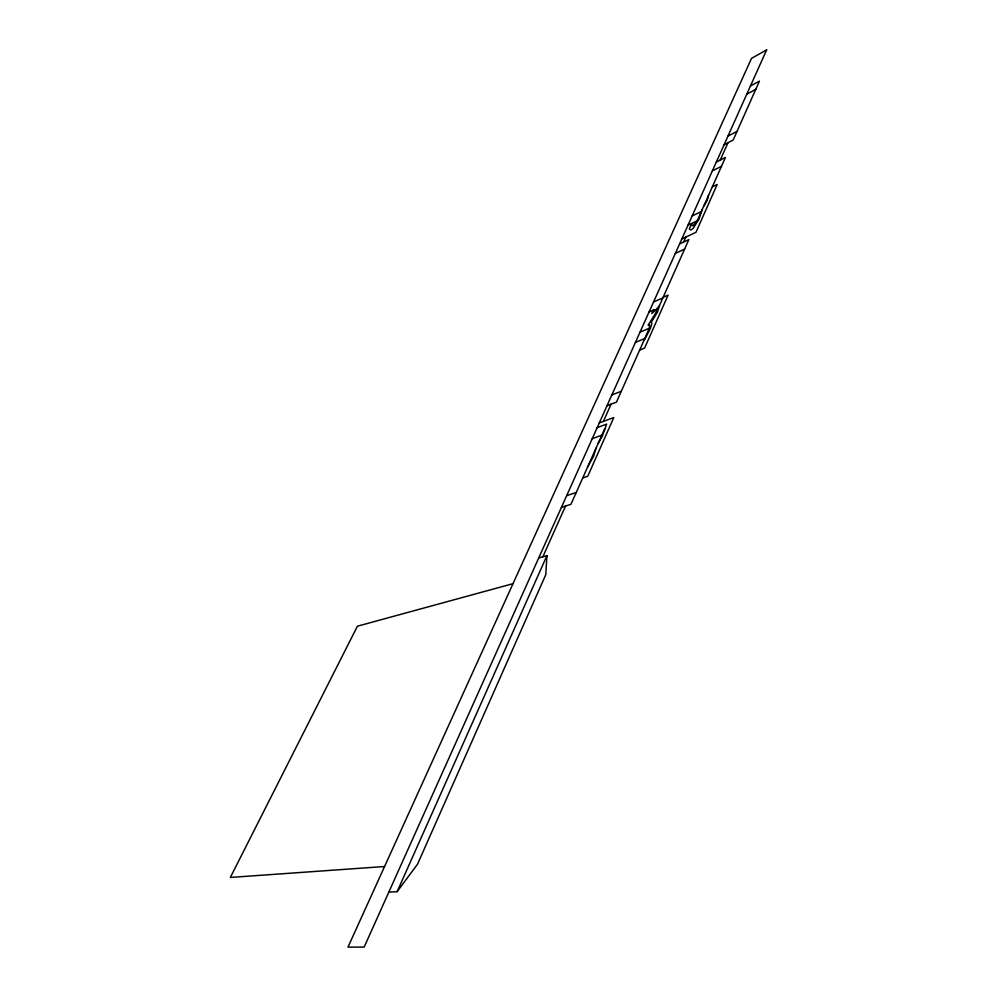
<?xml version="1.0" encoding="UTF-8"?>
<svg xmlns="http://www.w3.org/2000/svg" width="997" height="997" viewBox="0 0 997 997"><rect width="100%" height="100%" fill="white"/><g stroke="black" fill="none" stroke-linecap="round" stroke-linejoin="round"><path stroke-width="1.5" d="M538.741 557.946L546.954 555.591L545.758 574.708L417.531 864.187L397.13 891.679L388.842 892.091M607.036 405.704L616.458 402.127L649.371 328.225L649.583 324.848L648.125 325.234L656.2 312.161L656.637 309.008L651.801 313.532L653.234 310.154L655.041 309.755M679.605 243.916L688.84 239.604L659.491 305.506L657.434 312.26L651.402 322.006L651.839 323.813L650.455 328.25L644.623 339.603M597.215 427.576L606.662 424.111L602.313 436.15L598.05 443.466M397.13 891.679L546.954 555.591M604.718 428.822L570.945 504.32L561.436 507.348M716.307 162.087L725.417 157.451L697.202 220.811L688.005 225.197M542.842 556.775L565.523 506.052M603.372 421.407L611.074 404.171M683.568 242.059L685.799 237.087M720.22 160.106L728.009 142.696M659.516 305.755L656.637 309.008M696.803 221.01L693.102 225.683L691.955 225.459L691.606 224.001L689.288 228.986L690.622 229.933A2.991 1.109 -45.7 0 0 693.326 228.126L698.997 219.141L702.062 209.918M587.532 467.082L593.477 456.452L595.919 448.239M703.795 206.018L707.234 200.322L708.531 195.362M750.442 86.004L759.427 81.106L733.194 140.016L724.109 144.715M746.765 94.192L755.763 89.319M727.96 136.128L737.02 131.392M712.369 170.886L721.492 166.287M712.319 186.875L717.179 184.47L695.956 232.313L681.836 238.944M692.142 215.963L701.34 211.538M675.355 253.388L684.603 249.113M663.142 297.293L668.09 295.137L644.648 347.99L639.625 350.121M653.558 301.979L662.868 297.916M649.084 311.949L653.234 310.154M640.024 332.151L649.371 328.225M635.438 342.382L644.797 338.506M611.871 394.912L621.281 391.285M599.309 422.902L613.778 417.569L587.744 476.267L582.684 477.949M592.243 438.655L601.702 435.253M566.682 495.634L576.191 492.543M513.006 583.669L357.412 626.203L230.344 877.447L384.568 866.518M766.656 49.85L364.179 947.063L347.965 947.15L751.526 58.374L766.656 49.85"/></g></svg>
